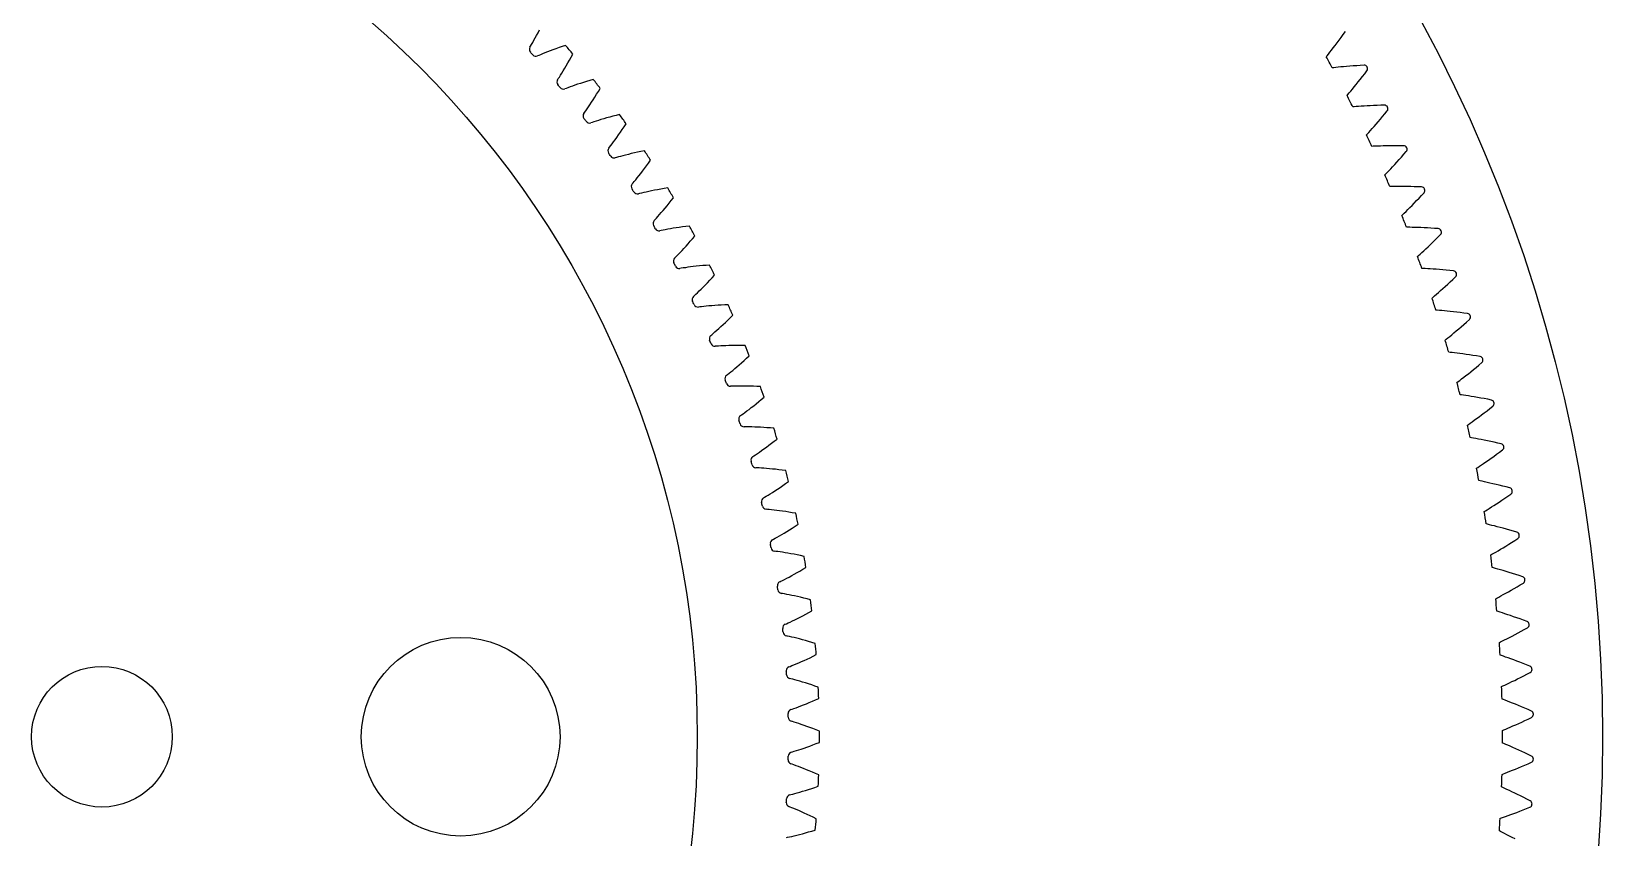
# Model space of a CAD drawing. Header units: millimetres. Extents: x -109 to 109, y -109 to 109.
# Drawn here: x -5.1 to 108.8, y -7.3 to 51.1 of the extents above; entities that cross this region are included whole.
import ezdxf

# ---------------------------------------------------------------- set-up
doc = ezdxf.new("R2010")
doc.units = ezdxf.units.MM

msp = doc.modelspace()

# ---------------------------------------------------------------- linework, layer by layer
at = {"layer": 'bore'}
msp.add_circle((0, 0), 5.1, dxfattribs=at)
at = {"layer": 'journal'}
msp.add_circle((-25.5, 0), 68.65, dxfattribs=at)
at = {"layer": 'outer'}
msp.add_circle((0, 0), 108.759662, dxfattribs=at)
at = {"layer": 'output_ring'}
for p, q in [((89.239111, 49.949851), (89.373094, 50.125306)), ((89.373094, 50.125306), (89.513234, 50.310947)), ((89.513234, 50.310947), (89.65872, 50.505992)), ((89.65872, 50.505992), (89.808907, 50.709847)), ((89.808907, 50.709847), (89.963265, 50.922044)), ((89.963265, 50.922044), (90.121488, 51.141953)), ((88.732038, 49.303519), (88.79514, 49.382445)), ((88.79514, 49.382445), (88.887147, 49.498285)), ((88.887147, 49.498285), (88.994267, 49.634298)), ((88.994267, 49.634298), (89.112343, 49.785659)), ((89.112343, 49.785659), (89.239111, 49.949851)), ((89.273793, 48.51178), (89.173342, 48.500791)), ((89.420899, 48.527393), (89.273793, 48.51178)), ((89.593136, 48.544958), (89.420899, 48.527393)), ((89.784204, 48.563549), (89.593136, 48.544958)), ((89.990761, 48.582604), (89.784204, 48.563549)), ((90.210694, 48.601717), (89.990761, 48.582604)), ((90.442527, 48.620569), (90.210694, 48.601717)), ((90.685164, 48.638897), (90.442527, 48.620569)), ((90.937759, 48.656474), (90.685164, 48.638897)), ((91.199631, 48.673101), (90.937759, 48.656474)), ((91.470087, 48.68886), (91.199631, 48.673101)), ((91.20091, 47.664822), (91.357427, 47.863859)), ((91.357427, 47.863859), (91.518373, 48.071102)), ((91.518373, 48.071102), (91.683426, 48.285934)), ((90.398065, 46.681847), (90.509404, 46.814429)), ((90.509404, 46.814429), (90.632177, 46.962007)), ((90.632177, 46.962007), (90.764039, 47.122136)), ((90.764039, 47.122136), (90.903468, 47.293295)), ((90.903468, 47.293295), (91.049369, 47.474443)), ((91.049369, 47.474443), (91.20091, 47.664822)), ((90.236915, 46.49205), (90.302466, 46.568955)), ((90.302466, 46.568955), (90.398065, 46.681847)), ((90.753533, 45.683684), (90.652787, 45.675856)), ((90.901057, 45.69467), (90.753533, 45.683684)), ((91.073762, 45.706815), (90.901057, 45.69467)), ((91.265318, 45.719396), (91.073762, 45.706815)), ((91.472373, 45.731954), (91.265318, 45.719396)), ((91.692797, 45.744149), (91.472373, 45.731954)), ((91.925108, 45.75571), (91.692797, 45.744149)), ((92.168201, 45.766407), (91.925108, 45.75571)), ((92.421223, 45.776041), (92.168201, 45.766407)), ((92.683489, 45.784434), (92.421223, 45.776041)), ((92.954307, 45.79169), (92.683489, 45.784434)), ((92.199395, 44.247917), (92.344131, 44.414612)), ((92.344131, 44.414612), (92.49565, 44.591087)), ((92.49565, 44.591087), (92.653096, 44.776613)), ((92.653096, 44.776613), (92.815788, 44.970634)), ((92.815788, 44.970634), (92.983164, 45.17272)), ((92.983164, 45.17272), (93.154884, 45.382261)), ((91.652739, 43.634699), (91.720673, 43.709507)), ((91.720673, 43.709507), (91.819771, 43.819341)), ((91.819771, 43.819341), (91.93522, 43.94836)), ((91.93522, 43.94836), (92.062567, 44.092008)), ((92.062567, 44.092008), (92.199395, 44.247917)), ((92.143711, 42.810505), (92.042768, 42.805845)), ((92.291507, 42.816851), (92.143711, 42.810505)), ((92.464508, 42.823566), (92.291507, 42.816851)), ((92.656365, 42.830123), (92.464508, 42.823566)), ((92.863712, 42.836171), (92.656365, 42.830123)), ((93.084411, 42.841436), (92.863712, 42.836171)), ((93.31697, 42.845695), (93.084411, 42.841436)), ((93.560279, 42.848751), (93.31697, 42.845695)), ((93.813479, 42.850432), (93.560279, 42.848751)), ((94.075879, 42.850584), (93.813479, 42.850432)), ((94.346791, 42.849329), (94.075879, 42.850584)), ((94.18255, 42.03303), (94.356192, 42.229759)), ((94.356192, 42.229759), (94.534409, 42.433802)), ((93.150863, 40.91359), (93.270307, 41.038919)), ((93.270307, 41.038919), (93.402104, 41.178497)), ((93.402104, 41.178497), (93.543761, 41.33003)), ((93.543761, 41.33003), (93.693661, 41.492097)), ((93.693661, 41.492097), (93.850649, 41.663726)), ((93.850649, 41.663726), (94.013845, 41.844214)), ((94.013845, 41.844214), (94.18255, 42.03303)), ((92.978113, 40.734286), (93.048363, 40.806923)), ((93.048363, 40.806923), (93.150863, 40.91359)), ((93.442954, 39.895077), (93.341915, 39.89359)), ((93.590877, 39.896777), (93.442954, 39.895077)), ((93.764003, 39.898055), (93.590877, 39.896777)), ((93.955972, 39.898583), (93.764003, 39.898055)), ((94.163406, 39.898114), (93.955972, 39.898583)), ((94.384161, 39.896445), (94.163406, 39.898114)), ((94.616739, 39.893396), (94.384161, 39.896445)), ((94.860025, 39.888808), (94.616739, 39.893396)), ((95.113152, 39.882536), (94.860025, 39.888808)), ((95.375427, 39.874445), (95.113152, 39.882536)), ((95.646166, 39.864681), (95.375427, 39.874445)), ((95.113029, 38.695247), (95.281813, 38.87052)), ((95.281813, 38.87052), (95.456366, 39.053944)), ((95.456366, 39.053944), (95.636102, 39.245121)), ((95.636102, 39.245121), (95.820639, 39.443466)), ((94.211729, 37.793673), (94.284226, 37.864067)), ((94.284226, 37.864067), (94.390025, 37.967462)), ((94.390025, 37.967462), (94.513347, 38.088977)), ((94.513347, 38.088977), (94.649463, 38.224346)), ((94.649463, 38.224346), (94.79581, 38.371356)), ((94.79581, 38.371356), (94.950727, 38.528634)), ((94.950727, 38.528634), (95.113029, 38.695247)), ((94.64998, 36.940277), (94.548944, 36.941964)), ((94.797884, 36.93733), (94.64998, 36.940277)), ((94.970964, 36.933169), (94.797884, 36.93733)), ((95.162855, 36.927667), (94.970964, 36.933169)), ((95.370172, 36.920683), (95.162855, 36.927667)), ((95.590766, 36.91208), (95.370172, 36.920683)), ((95.823134, 36.901727), (95.590766, 36.91208)), ((96.066155, 36.8895), (95.823134, 36.901727)), ((96.318961, 36.87528), (96.066155, 36.8895)), ((96.580852, 36.858955), (96.318961, 36.87528)), ((96.851151, 36.840692), (96.580852, 36.858955)), ((95.803415, 35.232474), (95.954307, 35.374813)), ((95.954307, 35.374813), (96.114088, 35.527148)), ((96.114088, 35.527148), (96.281543, 35.688581)), ((96.281543, 35.688581), (96.45575, 35.858466)), ((96.45575, 35.858466), (96.635978, 36.036316)), ((96.635978, 36.036316), (96.82163, 36.221753)), ((96.82163, 36.221753), (97.012307, 36.414204)), ((95.352369, 34.815762), (95.427041, 34.883845)), ((95.427041, 34.883845), (95.536036, 34.983865)), ((95.536036, 34.983865), (95.663114, 35.101447)), ((95.663114, 35.101447), (95.803415, 35.232474)), ((95.763599, 33.949021), (95.662665, 33.953882)), ((95.911336, 33.94143), (95.763599, 33.949021)), ((96.084201, 33.931835), (95.911336, 33.94143)), ((96.275824, 33.920308), (96.084201, 33.931835)), ((96.482819, 33.906815), (96.275824, 33.920308)), ((96.703034, 33.891288), (96.482819, 33.906815)), ((96.934962, 33.873641), (96.703034, 33.891288)), ((97.177479, 33.853786), (96.934962, 33.873641)), ((97.429713, 33.831632), (97.177479, 33.853786)), ((97.690963, 33.807089), (97.429713, 33.831632)), ((97.960555, 33.780345), (97.690963, 33.807089)), ((97.720223, 32.983125), (97.911607, 33.162639)), ((97.911607, 33.162639), (98.108235, 33.349006)), ((96.475682, 31.869196), (96.587765, 31.965743)), ((96.587765, 31.965743), (96.718474, 32.079275)), ((96.718474, 32.079275), (96.862821, 32.20583)), ((96.862821, 32.20583), (97.018109, 32.34336)), ((97.018109, 32.34336), (97.182597, 32.490601)), ((97.182597, 32.490601), (97.35504, 32.646694)), ((97.35504, 32.646694), (97.534497, 32.811024)), ((97.534497, 32.811024), (97.720223, 32.983125)), ((96.398908, 31.803492), (96.475682, 31.869196)), ((96.782709, 30.924262), (96.681978, 30.93229)), ((96.930136, 30.912034), (96.782709, 30.924262)), ((97.102614, 30.897014), (96.930136, 30.912034)), ((97.29378, 30.879473), (97.102614, 30.897014)), ((97.50025, 30.859486), (97.29378, 30.879473)), ((97.719868, 30.837049), (97.50025, 30.859486)), ((97.951127, 30.812126), (97.719868, 30.837049)), ((98.192901, 30.784663), (97.951127, 30.812126)), ((98.444315, 30.754597), (98.192901, 30.784663)), ((98.704665, 30.72186), (98.444315, 30.754597)), ((98.332458, 29.57259), (98.516989, 29.731201)), ((98.516989, 29.731201), (98.708028, 29.897383)), ((98.973283, 30.686661), (98.704665, 30.72186)), ((98.708028, 29.897383), (98.904958, 30.070798)), ((98.904958, 30.070798), (99.107342, 30.250896)), ((97.350313, 28.759836), (97.429113, 28.823096)), ((97.429113, 28.823096), (97.544173, 28.916075)), ((97.544173, 28.916075), (97.678383, 29.025445)), ((97.678383, 29.025445), (97.826634, 29.147404)), ((97.826634, 29.147404), (97.986166, 29.279988)), ((97.986166, 29.279988), (98.155197, 29.42199)), ((98.155197, 29.42199), (98.332458, 29.57259)), ((97.706308, 27.868984), (97.605878, 27.880173)), ((97.853277, 27.852132), (97.706308, 27.868984)), ((98.025198, 27.831701), (97.853277, 27.852132)), ((98.215719, 27.808165), (98.025198, 27.831701)), ((98.421459, 27.781702), (98.215719, 27.808165)), ((98.640264, 27.752377), (98.421459, 27.781702)), ((98.870626, 27.720203), (98.640264, 27.752377)), ((99.111419, 27.685159), (98.870626, 27.720203)), ((99.361764, 27.647211), (99.111419, 27.685159)), ((99.620957, 27.606312), (99.361764, 27.647211)), ((99.888337, 27.562693), (99.620957, 27.606312)), ((98.857523, 26.187721), (99.030931, 26.324342)), ((99.030931, 26.324342), (99.212835, 26.4693)), ((99.212835, 26.4693), (99.402256, 26.622037)), ((99.402256, 26.622037), (99.598422, 26.782137)), ((99.598422, 26.782137), (99.800701, 26.94928)), ((99.800701, 26.94928), (100.008642, 27.122932)), ((98.205644, 25.687798), (98.286392, 25.748551)), ((98.286392, 25.748551), (98.404317, 25.83787)), ((98.404317, 25.83787), (98.541896, 25.942971)), ((98.541896, 25.942971), (98.693905, 26.060213)), ((98.693905, 26.060213), (98.857523, 26.187721)), ((98.533481, 24.786203), (98.433453, 24.800541)), ((98.679849, 24.764743), (98.533481, 24.786203)), ((98.851043, 24.738922), (98.679849, 24.764743)), ((99.040731, 24.709413), (98.851043, 24.738922)), ((99.245538, 24.6765), (99.040731, 24.709413)), ((99.463315, 24.640318), (99.245538, 24.6765)), ((99.692552, 24.600923), (99.463315, 24.640318)), ((99.932125, 24.558333), (99.692552, 24.600923)), ((100.181155, 24.51254), (99.932125, 24.558333)), ((100.438935, 24.46352), (100.181155, 24.51254)), ((100.704814, 24.411524), (100.438935, 24.46352)), ((100.597952, 23.801166), (100.811246, 23.968201)), ((99.167347, 22.734167), (99.30816, 22.834894)), ((99.30816, 22.834894), (99.463776, 22.947303)), ((99.463776, 22.947303), (99.631319, 23.069609)), ((99.631319, 23.069609), (99.808932, 23.200716)), ((99.808932, 23.200716), (99.9953, 23.339889)), ((99.9953, 23.339889), (100.189425, 23.4866)), ((100.189425, 23.4866), (100.390523, 23.640459)), ((100.390523, 23.640459), (100.597952, 23.801166)), ((98.964059, 22.590409), (99.046676, 22.648596)), ((99.046676, 22.648596), (99.167347, 22.734167)), ((99.263415, 21.678961), (99.163886, 21.696434)), ((99.409036, 21.652914), (99.263415, 21.678961)), ((99.579335, 21.621728), (99.409036, 21.652914)), ((99.768002, 21.586275), (99.579335, 21.621728)), ((99.971674, 21.546946), (99.768002, 21.586275)), ((100.188207, 21.503941), (99.971674, 21.546946)), ((100.416094, 21.457365), (100.188207, 21.503941)), ((100.65421, 21.407271), (100.416094, 21.457365)), ((100.901679, 21.353679), (100.65421, 21.407271)), ((101.157792, 21.296586), (100.901679, 21.353679)), ((101.083551, 20.475452), (101.295926, 20.629564)), ((101.421906, 21.236264), (101.157792, 21.296586)), ((101.295926, 20.629564), (101.514361, 20.789817)), ((99.624808, 19.470726), (99.709212, 19.526289)), ((99.709212, 19.526289), (99.832511, 19.608027)), ((99.832511, 19.608027), (99.976419, 19.704282)), ((99.976419, 19.704282), (100.135489, 19.811747)), ((100.135489, 19.811747), (100.306791, 19.92873)), ((100.306791, 19.92873), (100.488435, 20.054194)), ((100.488435, 20.054194), (100.679082, 20.187444)), ((100.679082, 20.187444), (100.87772, 20.327985)), ((100.87772, 20.327985), (101.083551, 20.475452)), ((99.895387, 18.550325), (99.796456, 18.570915)), ((100.040118, 18.519716), (99.895387, 18.550325)), ((100.209353, 18.483197), (100.040118, 18.519716)), ((100.396814, 18.441835), (100.209353, 18.483197)), ((100.59915, 18.396128), (100.396814, 18.441835)), ((100.814225, 18.346342), (100.59915, 18.396128)), ((101.040537, 18.292632), (100.814225, 18.346342)), ((101.276962, 18.235083), (101.040537, 18.292632)), ((101.522625, 18.173744), (101.276962, 18.235083)), ((101.263506, 17.015076), (101.46646, 17.149309)), ((101.46646, 17.149309), (101.676822, 17.290237)), ((101.776819, 18.108634), (101.522625, 18.173744)), ((101.676822, 17.290237), (101.893933, 17.437602)), ((102.038908, 18.040046), (101.776819, 18.108634)), ((101.893933, 17.437602), (102.117294, 17.590915)), ((100.18724, 16.331827), (100.273347, 16.384711)), ((100.273347, 16.384711), (100.399153, 16.462537)), ((100.399153, 16.462537), (100.546013, 16.554223)), ((100.546013, 16.554223), (100.70838, 16.65664)), ((100.70838, 16.65664), (100.883272, 16.768184)), ((100.883272, 16.768184), (101.068767, 16.88788)), ((101.068767, 16.88788), (101.263506, 17.015076)), ((100.428774, 15.403382), (100.330539, 15.427069)), ((100.572472, 15.368242), (100.428774, 15.403382)), ((100.740477, 15.326425), (100.572472, 15.368242)), ((100.926546, 15.279195), (100.740477, 15.326425)), ((101.127347, 15.227155), (100.926546, 15.279195)), ((101.340752, 15.170638), (101.127347, 15.227155)), ((101.565265, 15.109845), (101.340752, 15.170638)), ((101.799766, 15.044899), (101.565265, 15.109845)), ((102.043381, 14.975873), (101.799766, 15.044899)), ((102.295404, 14.902812), (102.043381, 14.975873)), ((102.555209, 14.826025), (102.295404, 14.902812)), ((101.360193, 13.59109), (101.549357, 13.7049)), ((101.549357, 13.7049), (101.747995, 13.825916)), ((101.747995, 13.825916), (101.955065, 13.953708)), ((101.955065, 13.953708), (102.16975, 14.087959)), ((102.16975, 14.087959), (102.391383, 14.228432)), ((102.391383, 14.228432), (102.619449, 14.374653)), ((100.650798, 13.176811), (100.738524, 13.226965)), ((100.738524, 13.226965), (100.866713, 13.3008)), ((100.866713, 13.3008), (101.01638, 13.387828)), ((101.01638, 13.387828), (101.181885, 13.485094)), ((101.181885, 13.485094), (101.360193, 13.59109)), ((100.86305, 12.241237), (100.765608, 12.267998)), ((101.005574, 12.201601), (100.86305, 12.241237)), ((101.172182, 12.154527), (101.005574, 12.201601)), ((101.356676, 12.101476), (101.172182, 12.154527)), ((101.555743, 12.043154), (101.356676, 12.101476)), ((101.767267, 11.979962), (101.555743, 12.043154)), ((101.98976, 11.912147), (101.767267, 11.979962)), ((102.222106, 11.839867), (101.98976, 11.912147)), ((102.463432, 11.763224), (102.222106, 11.839867)), ((102.713036, 11.682282), (102.463432, 11.763224)), ((102.970301, 11.597372), (102.713036, 11.682282)), ((101.387057, 10.208221), (101.555534, 10.30024)), ((101.555534, 10.30024), (101.737085, 10.400583)), ((101.737085, 10.400583), (101.92973, 10.508395)), ((101.92973, 10.508395), (102.132071, 10.623112)), ((102.132071, 10.623112), (102.343053, 10.744337)), ((102.343053, 10.744337), (102.561849, 10.871778)), ((102.561849, 10.871778), (102.787785, 11.00522)), ((102.787785, 11.00522), (103.020331, 11.144205)), ((101.015027, 10.008791), (101.104285, 10.056164)), ((101.104285, 10.056164), (101.23473, 10.125937)), ((101.23473, 10.125937), (101.387057, 10.208221)), ((101.197787, 9.067012), (101.101233, 9.096821)), ((101.338995, 9.022918), (101.197787, 9.067012)), ((101.504043, 8.970635), (101.338995, 9.022918)), ((101.686779, 8.911815), (101.504043, 8.970635)), ((101.883916, 8.847269), (101.686779, 8.911815)), ((102.093351, 8.777464), (101.883916, 8.847269)), ((102.313604, 8.702694), (102.093351, 8.777464)), ((102.543564, 8.623151), (102.313604, 8.702694)), ((102.782365, 8.538965), (102.543564, 8.623151)), ((103.029303, 8.450223), (102.782365, 8.538965)), ((103.283774, 8.357274), (103.029303, 8.450223)), ((101.279566, 6.830894), (101.370268, 6.87544)), ((101.370268, 6.87544), (101.50284, 6.94108)), ((101.50284, 6.94108), (101.657676, 7.01854)), ((101.657676, 7.01854), (101.828961, 7.105221)), ((101.828961, 7.105221), (102.013574, 7.199812)), ((102.013574, 7.199812), (102.20951, 7.30152)), ((102.20951, 7.30152), (102.415355, 7.409825)), ((102.415355, 7.409825), (102.630041, 7.524362)), ((102.630041, 7.524362), (102.852732, 7.644868)), ((102.852732, 7.644868), (103.082747, 7.771147)), ((103.082747, 7.771147), (103.319545, 7.90276)), ((101.432654, 5.883838), (101.337084, 5.916665)), ((101.572407, 5.835331), (101.432654, 5.883838)), ((101.735731, 5.777889), (101.572407, 5.835331)), ((101.91653, 5.713359), (101.735731, 5.777889)), ((102.111542, 5.642652), (101.91653, 5.713359)), ((102.318681, 5.566303), (102.111542, 5.642652)), ((102.536476, 5.484652), (102.318681, 5.566303)), ((102.763825, 5.397925), (102.536476, 5.484652)), ((102.999863, 5.306279), (102.763825, 5.397925)), ((103.243892, 5.209824), (102.999863, 5.306279)), ((103.495318, 5.108929), (103.243892, 5.209824)), ((103.27598, 4.529405), (103.516795, 4.653515)), ((101.444154, 3.646255), (101.53621, 3.68793)), ((101.53621, 3.68793), (101.670779, 3.749374)), ((101.670779, 3.749374), (101.827972, 3.821932)), ((101.827972, 3.821932), (102.001895, 3.90319)), ((102.001895, 3.90319), (102.189388, 3.991935)), ((102.189388, 3.991935), (102.388423, 4.087439)), ((102.388423, 4.087439), (102.597567, 4.189224)), ((102.597567, 4.189224), (102.815745, 4.296962)), ((102.815745, 4.296962), (103.042111, 4.410414)), ((103.042111, 4.410414), (103.27598, 4.529405)), ((101.567419, 2.694858), (101.472927, 2.730671)), ((101.70558, 2.641985), (101.567419, 2.694858)), ((101.867019, 2.579441), (101.70558, 2.641985)), ((102.045701, 2.509264), (101.867019, 2.579441)), ((102.238396, 2.432467), (102.045701, 2.509264)), ((102.443035, 2.349649), (102.238396, 2.432467)), ((102.658158, 2.261197), (102.443035, 2.349649)), ((102.88267, 2.167371), (102.658158, 2.261197)), ((103.115713, 2.068357), (102.88267, 2.167371)), ((102.899983, 1.065321), (103.1298, 1.171606)), ((103.356592, 1.964285), (103.115713, 2.068357)), ((103.1298, 1.171606), (103.367291, 1.283194)), ((103.604725, 1.855541), (103.356592, 1.964285)), ((103.367291, 1.283194), (103.611886, 1.399677)), ((101.508629, 0.458018), (101.601949, 0.496781)), ((101.601949, 0.496781), (101.738381, 0.553968)), ((101.738381, 0.553968), (101.897776, 0.621552)), ((101.897776, 0.621552), (102.074166, 0.697307)), ((102.074166, 0.697307), (102.264353, 0.780119)), ((102.264353, 0.780119), (102.46629, 0.869324)), ((102.46629, 0.869324), (102.678528, 0.96449)), ((102.678528, 0.96449), (102.899983, 1.065321)), ((101.601949, -0.496781), (101.508629, -0.458018)), ((101.738381, -0.553968), (101.601949, -0.496781)), ((101.897776, -0.621552), (101.738381, -0.553968)), ((102.074166, -0.697307), (101.897776, -0.621552)), ((102.264353, -0.780119), (102.074166, -0.697307)), ((102.46629, -0.869324), (102.264353, -0.780119)), ((102.678528, -0.96449), (102.46629, -0.869324)), ((102.899983, -1.065321), (102.678528, -0.96449)), ((103.1298, -1.171606), (102.899983, -1.065321)), ((102.443035, -2.349649), (102.658158, -2.261197)), ((102.658158, -2.261197), (102.88267, -2.167371)), ((102.88267, -2.167371), (103.115713, -2.068357)), ((103.115713, -2.068357), (103.356592, -1.964285)), ((103.367291, -1.283194), (103.1298, -1.171606)), ((103.356592, -1.964285), (103.604725, -1.855541)), ((103.611886, -1.399677), (103.367291, -1.283194)), ((101.472927, -2.730671), (101.567419, -2.694858)), ((101.567419, -2.694858), (101.70558, -2.641985)), ((101.70558, -2.641985), (101.867019, -2.579441)), ((101.867019, -2.579441), (102.045701, -2.509264)), ((102.045701, -2.509264), (102.238396, -2.432467)), ((102.238396, -2.432467), (102.443035, -2.349649)), ((101.53621, -3.68793), (101.444154, -3.646255)), ((101.670779, -3.749374), (101.53621, -3.68793)), ((101.827972, -3.821932), (101.670779, -3.749374)), ((102.001895, -3.90319), (101.827972, -3.821932)), ((102.189388, -3.991935), (102.001895, -3.90319)), ((102.388423, -4.087439), (102.189388, -3.991935)), ((102.597567, -4.189224), (102.388423, -4.087439)), ((102.815745, -4.296962), (102.597567, -4.189224)), ((103.042111, -4.410414), (102.815745, -4.296962)), ((103.27598, -4.529405), (103.042111, -4.410414)), ((103.516795, -4.653515), (103.27598, -4.529405)), ((101.91653, -5.713359), (102.111542, -5.642652)), ((102.111542, -5.642652), (102.318681, -5.566303)), ((102.318681, -5.566303), (102.536476, -5.484652)), ((102.536476, -5.484652), (102.763825, -5.397925)), ((102.763825, -5.397925), (102.999863, -5.306279)), ((102.999863, -5.306279), (103.243892, -5.209824)), ((103.243892, -5.209824), (103.495318, -5.108929)), ((101.370268, -6.87544), (101.279566, -6.830894)), ((101.337084, -5.916665), (101.432654, -5.883838)), ((101.432654, -5.883838), (101.572407, -5.835331)), ((101.572407, -5.835331), (101.735731, -5.777889)), ((101.735731, -5.777889), (101.91653, -5.713359)), ((101.50284, -6.94108), (101.370268, -6.87544)), ((101.657676, -7.01854), (101.50284, -6.94108)), ((101.828961, -7.105221), (101.657676, -7.01854)), ((102.013574, -7.199812), (101.828961, -7.105221)), ((102.20951, -7.30152), (102.013574, -7.199812)), ((102.415355, -7.409825), (102.20951, -7.30152))]:
    msp.add_line(p, q, dxfattribs=at)
for centre, radius, start, end in [((0, 0), 101.509662, 28.541477, 29.058523), ((91.482231, 48.449167), 0.24, 27.905781, 92.900392), ((91.492007, 48.430705), 0.24, 322.899608, 27.894219), ((0, 0), 103.759662, 27.894219, 27.905781), ((0, 0), 101.509662, 26.741477, 27.258523), ((92.958916, 45.551734), 0.24, 26.105781, 91.100392), ((92.968106, 45.532974), 0.24, 321.099608, 26.094219), ((0, 0), 103.759662, 26.094219, 26.105781), ((0, 0), 101.509662, 24.941477, 25.458523), ((94.343861, 42.609347), 0.24, 24.305781, 89.300392), ((94.352457, 42.590307), 0.24, 319.299608, 24.294219), ((0, 0), 103.759662, 24.294219, 24.305781), ((0, 0), 101.509662, 23.141477, 23.658523), ((95.635699, 39.62491), 0.24, 22.505781, 87.500392), ((95.643694, 39.605609), 0.24, 317.499608, 22.494219), ((0, 0), 103.759662, 22.494219, 22.505781), ((0, 0), 101.509662, 21.341477, 21.858523), ((96.833157, 36.601367), 0.24, 20.705781, 85.700392), ((96.840542, 36.581825), 0.24, 315.699608, 20.694219), ((0, 0), 103.759662, 20.694219, 20.705781), ((0, 0), 101.509662, 19.541477, 20.058523), ((97.935053, 33.541704), 0.24, 18.905781, 83.900392), ((97.94182, 33.521939), 0.24, 313.899608, 18.894219), ((0, 0), 103.759662, 18.894219, 18.905781), ((0, 0), 101.509662, 17.741477, 18.258523), ((98.940298, 30.448939), 0.24, 17.105781, 82.100392), ((98.946441, 30.428971), 0.24, 312.099608, 17.094219), ((0, 0), 103.759662, 17.094219, 17.105781), ((0, 0), 101.509662, 15.941477, 16.458523), ((99.847901, 27.326124), 0.24, 15.305781, 80.300392), ((99.853414, 27.305974), 0.24, 310.299608, 15.294219), ((0, 0), 103.759662, 15.294219, 15.305781), ((0, 0), 101.509662, 14.141477, 14.658523), ((100.656967, 24.176342), 0.24, 13.505781, 78.500392), ((100.661844, 24.156028), 0.24, 308.499608, 13.494219), ((0, 0), 103.759662, 13.494219, 13.505781), ((0, 0), 101.509662, 12.341477, 12.858523), ((101.366696, 21.002701), 0.24, 11.705781, 76.700392), ((101.370932, 20.982244), 0.24, 306.699608, 11.694219), ((0, 0), 103.759662, 11.694219, 11.705781), ((0, 0), 101.509662, 10.541477, 11.058523), ((101.976388, 17.808332), 0.24, 9.905781, 74.900392), ((101.97998, 17.787752), 0.24, 304.899608, 9.894219), ((0, 0), 103.759662, 9.894219, 9.905781), ((0, 0), 101.509662, 8.741477, 9.258523), ((102.485442, 14.596389), 0.24, 8.105781, 73.100392), ((102.488386, 14.575707), 0.24, 303.099608, 8.094219), ((0, 0), 103.759662, 8.094219, 8.105781), ((0, 0), 101.509662, 6.941477, 7.458523), ((102.893356, 11.370041), 0.24, 6.305781, 71.300392), ((0, 0), 103.759662, 6.294219, 6.305781), ((102.895648, 11.349276), 0.24, 301.299608, 6.294219), ((0, 0), 101.509662, 5.141477, 5.658523), ((103.199726, 8.132472), 0.24, 4.505781, 69.500392), ((103.201365, 8.111646), 0.24, 299.499608, 4.494219), ((0, 0), 103.759662, 4.494219, 4.505781), ((0, 0), 101.509662, 3.341477, 3.858523), ((103.40425, 4.886878), 0.24, 2.705781, 67.700392), ((103.405234, 4.86601), 0.24, 297.699608, 2.694219), ((0, 0), 103.759662, 2.694219, 2.705781), ((0, 0), 101.509662, 1.541477, 2.058523), ((103.506727, 1.63646), 0.24, 0.905781, 65.900392), ((103.507055, 1.615572), 0.24, 295.899608, 0.894219), ((0, 0), 103.759662, 0.894219, 0.905781), ((0, 0), 101.509662, 359.741477, 0.258523), ((103.506727, -1.63646), 0.24, 294.099608, 359.094219), ((103.507055, -1.615572), 0.24, 359.105781, 64.100392), ((0, 0), 103.759662, 359.094219, 359.105781), ((0, 0), 101.509662, 357.941477, 358.458523), ((103.40425, -4.886878), 0.24, 292.299608, 357.294219), ((103.405234, -4.86601), 0.24, 357.305781, 62.300392), ((0, 0), 103.759662, 357.294219, 357.305781), ((0, 0), 101.509662, 356.141477, 356.658523)]:
    msp.add_arc(centre, radius, start, end, dxfattribs=at)
at = {"layer": 'pin'}
msp.add_circle((26, 0), 7.2, dxfattribs=at)
at = {"layer": 'thin_ring_external'}
for p, q in [((31.607507, 51.042885), (31.714284, 51.245657)), ((31.068177, 50.080333), (31.138434, 50.20012)), ((31.138434, 50.20012), (31.2198, 50.340893)), ((31.2198, 50.340893), (31.308953, 50.497697)), ((31.308953, 50.497697), (31.40405, 50.667951)), ((31.40405, 50.667951), (31.503865, 50.850048)), ((31.503865, 50.850048), (31.607507, 51.042885)), ((33.604381, 50.129055), (33.36199, 50.047404)), ((31.020546, 49.997925), (31.068177, 50.080333)), ((31.662501, 49.40088), (31.574487, 49.364638)), ((31.790572, 49.454571), (31.662501, 49.40088)), ((31.940921, 49.516481), (31.790572, 49.454571)), ((32.108194, 49.583975), (31.940921, 49.516481)), ((32.289588, 49.65557), (32.108194, 49.583975)), ((32.483348, 49.730266), (32.289588, 49.65557)), ((32.688262, 49.807326), (32.483348, 49.730266)), ((32.903439, 49.886171), (32.688262, 49.807326)), ((33.128196, 49.966329), (32.903439, 49.886171)), ((33.36199, 50.047404), (33.128196, 49.966329)), ((33.769938, 48.853517), (33.887907, 49.06094)), ((33.887907, 49.06094), (34.008349, 49.277104)), ((34.008349, 49.277104), (34.13085, 49.501634)), ((33.076533, 47.715702), (33.151649, 47.832504)), ((33.151649, 47.832504), (33.238725, 47.969817)), ((33.238725, 47.969817), (33.334241, 48.122829)), ((33.334241, 48.122829), (33.436247, 48.289035)), ((33.436247, 48.289035), (33.543455, 48.466881)), ((33.543455, 48.466881), (33.654926, 48.6553)), ((33.654926, 48.6553), (33.769938, 48.853517)), ((33.025559, 47.635318), (33.076533, 47.715702)), ((33.642461, 47.012421), (33.553034, 46.979824)), ((33.772629, 47.060809), (33.642461, 47.012421)), ((33.925392, 47.116494), (33.772629, 47.060809)), ((34.095295, 47.177064), (33.925392, 47.116494)), ((34.279476, 47.241152), (34.095295, 47.177064)), ((34.476139, 47.30783), (34.279476, 47.241152)), ((34.684044, 47.376412), (34.476139, 47.30783)), ((34.902276, 47.446356), (34.684044, 47.376412)), ((35.130134, 47.517219), (34.902276, 47.446356)), ((35.36706, 47.588628), (35.130134, 47.517219)), ((35.612599, 47.660258), (35.36706, 47.588628)), ((35.852035, 46.581403), (35.981249, 46.792441)), ((35.981249, 46.792441), (36.112865, 47.011752)), ((35.158604, 45.517853), (35.260321, 45.666814)), ((35.260321, 45.666814), (35.369065, 45.828693)), ((35.369065, 45.828693), (35.483483, 46.001987)), ((35.483483, 46.001987), (35.602597, 46.185671)), ((35.602597, 46.185671), (35.725649, 46.378999)), ((35.725649, 46.378999), (35.852035, 46.581403)), ((34.931885, 45.192388), (34.986116, 45.270611)), ((34.986116, 45.270611), (35.065963, 45.38423)), ((35.065963, 45.38423), (35.158604, 45.517853)), ((35.522694, 44.544689), (35.432003, 44.51579)), ((35.654738, 44.587692), (35.522694, 44.544689)), ((35.809659, 44.637058), (35.654738, 44.587692)), ((35.981905, 44.690602), (35.809659, 44.637058)), ((36.168562, 44.747074), (35.981905, 44.690602)), ((36.367797, 44.805622), (36.168562, 44.747074)), ((36.578342, 44.865611), (36.367797, 44.805622)), ((36.799262, 44.926536), (36.578342, 44.865611)), ((37.029837, 44.987985), (36.799262, 44.926536)), ((37.269495, 45.049606), (37.029837, 44.987985)), ((37.517768, 45.111096), (37.269495, 45.049606)), ((37.850479, 44.228875), (37.990988, 44.442598)), ((37.083946, 43.133795), (37.199244, 43.291073)), ((37.199244, 43.291073), (37.32068, 43.459523)), ((37.32068, 43.459523), (37.447234, 43.638162)), ((37.447234, 43.638162), (37.57812, 43.826275)), ((37.57812, 43.826275), (37.712709, 44.023321)), ((37.712709, 44.023321), (37.850479, 44.228875)), ((36.736309, 42.673253), (36.793706, 42.749183)), ((36.793706, 42.749183), (36.87815, 42.859429)), ((36.87815, 42.859429), (36.976199, 42.989136)), ((36.976199, 42.989136), (37.083946, 43.133795)), ((37.953661, 42.177543), (37.764843, 42.128782)), ((38.155131, 42.227862), (37.953661, 42.177543)), ((38.367961, 42.279156), (38.155131, 42.227862)), ((38.591197, 42.33096), (38.367961, 42.279156)), ((38.8241, 42.382891), (38.591197, 42.33096)), ((39.066086, 42.434621), (38.8241, 42.382891)), ((39.316674, 42.485866), (39.066086, 42.434621)), ((37.300028, 42.001844), (37.208228, 41.976693)), ((37.433727, 42.03939), (37.300028, 42.001844)), ((37.590543, 42.082354), (37.433727, 42.03939)), ((37.764843, 42.128782), (37.590543, 42.082354)), ((39.051947, 40.843777), (39.185729, 41.01707)), ((39.185729, 41.01707), (39.324227, 41.199651)), ((39.324227, 41.199651), (39.466792, 41.391004)), ((39.466792, 41.391004), (39.612885, 41.590729)), ((39.612885, 41.590729), (39.76205, 41.798503)), ((38.435788, 40.082161), (38.496254, 40.155671)), ((38.496254, 40.155671), (38.585154, 40.262357)), ((38.585154, 40.262357), (38.688444, 40.387929)), ((38.688444, 40.387929), (38.80204, 40.528043)), ((38.80204, 40.528043), (38.923697, 40.680454)), ((38.923697, 40.680454), (39.051947, 40.843777)), ((38.971467, 39.388175), (38.878712, 39.366814)), ((39.106595, 39.4202), (38.971467, 39.388175)), ((39.265043, 39.45669), (39.106595, 39.4202)), ((39.441102, 39.495922), (39.265043, 39.45669)), ((39.631762, 39.53689), (39.441102, 39.495922)), ((39.835129, 39.578896), (39.631762, 39.53689)), ((40.049886, 39.621409), (39.835129, 39.578896)), ((40.275059, 39.664004), (40.049886, 39.621409)), ((40.509899, 39.706329), (40.275059, 39.664004)), ((40.753804, 39.748081), (40.509899, 39.706329)), ((41.006284, 39.788995), (40.753804, 39.748081)), ((41.111327, 38.688893), (41.265496, 38.882452)), ((41.265496, 38.882452), (41.423065, 39.083927)), ((40.09089, 37.494447), (40.184095, 37.597393)), ((40.184095, 37.597393), (40.292454, 37.718619)), ((40.292454, 37.718619), (40.411706, 37.853951)), ((40.411706, 37.853951), (40.539518, 38.001239)), ((40.539518, 38.001239), (40.674365, 38.159159)), ((40.674365, 38.159159), (40.815148, 38.326813)), ((40.815148, 38.326813), (40.961026, 38.503554)), ((40.961026, 38.503554), (41.111327, 38.688893)), ((40.027457, 37.423481), (40.09089, 37.494447)), ((40.534193, 36.708088), (40.440639, 36.690554)), ((40.670522, 36.734539), (40.534193, 36.708088)), ((40.830334, 36.764493), (40.670522, 36.734539)), ((41.007855, 36.796464), (40.830334, 36.764493)), ((41.200037, 36.82957), (41.007855, 36.796464)), ((41.404957, 36.863191), (41.200037, 36.82957)), ((41.621278, 36.896851), (41.404957, 36.863191)), ((41.84801, 36.930166), (41.621278, 36.896851)), ((42.084389, 36.962814), (41.84801, 36.930166)), ((42.329803, 36.994517), (42.084389, 36.962814)), ((42.583751, 37.025031), (42.329803, 36.994517)), ((42.043981, 35.257945), (42.185198, 35.410196)), ((42.185198, 35.410196), (42.332745, 35.571929)), ((42.332745, 35.571929), (42.485756, 35.742532)), ((42.485756, 35.742532), (42.643539, 35.921544)), ((42.643539, 35.921544), (42.805525, 36.10861)), ((42.805525, 36.10861), (42.971233, 36.303447)), ((41.508633, 34.701698), (41.574925, 34.769999)), ((41.574925, 34.769999), (41.672278, 34.869032)), ((41.672278, 34.869032), (41.785522, 34.985707)), ((41.785522, 34.985707), (41.91023, 35.116029)), ((41.91023, 35.116029), (42.043981, 35.257945)), ((43.791426, 34.178572), (43.544918, 34.156971)), ((44.046412, 34.198634), (43.791426, 34.178572)), ((41.985571, 33.966103), (41.891376, 33.952425)), ((42.12287, 33.986935), (41.985571, 33.966103)), ((42.283778, 34.010303), (42.12287, 33.986935)), ((42.462462, 34.034959), (42.283778, 34.010303)), ((42.65584, 34.060146), (42.462462, 34.034959)), ((42.861968, 34.085326), (42.65584, 34.060146)), ((43.079488, 34.110077), (42.861968, 34.085326)), ((43.307397, 34.134055), (43.079488, 34.110077)), ((43.544918, 34.156971), (43.307397, 34.134055)), ((43.895847, 32.92124), (44.060847, 33.093624)), ((44.060847, 33.093624), (44.230376, 33.273882)), ((44.230376, 33.273882), (44.403943, 33.46175)), ((42.876816, 31.921399), (42.945857, 31.986921)), ((42.945857, 31.986921), (43.047193, 32.081874)), ((43.047193, 32.081874), (43.165132, 32.193801)), ((43.165132, 32.193801), (43.295085, 32.318893)), ((43.295085, 32.318893), (43.43455, 32.455199)), ((43.43455, 32.455199), (43.581898, 32.601524)), ((43.581898, 32.601524), (43.735961, 32.757063)), ((43.735961, 32.757063), (43.895847, 32.92124)), ((43.323152, 31.166844), (43.228475, 31.157044)), ((43.461191, 31.182021), (43.323152, 31.166844)), ((43.622922, 31.198763), (43.461191, 31.182021)), ((43.802468, 31.216062), (43.622922, 31.198763)), ((43.996717, 31.23329), (43.802468, 31.216062)), ((44.203705, 31.249985), (43.996717, 31.23329)), ((44.422058, 31.265785), (44.203705, 31.249985)), ((44.65076, 31.280387), (44.422058, 31.265785)), ((44.88902, 31.293532), (44.65076, 31.280387)), ((45.136208, 31.304994), (44.88902, 31.293532)), ((45.391802, 31.314571), (45.136208, 31.304994)), ((44.70888, 29.597726), (44.862111, 29.737878)), ((44.862111, 29.737878), (45.02243, 29.88696)), ((45.02243, 29.88696), (45.188921, 30.044435)), ((45.188921, 30.044435), (45.360859, 30.209899)), ((45.360859, 30.209899), (45.537645, 30.383045)), ((45.537645, 30.383045), (45.718779, 30.56363)), ((44.1297, 29.087273), (44.201373, 29.149906)), ((44.201373, 29.149906), (44.306522, 29.240618)), ((44.306522, 29.240618), (44.428957, 29.347609)), ((44.428957, 29.347609), (44.563936, 29.467261)), ((44.563936, 29.467261), (44.70888, 29.597726)), ((44.544682, 28.31503), (44.449682, 28.309126)), ((44.683227, 28.324528), (44.544682, 28.31503)), ((44.84551, 28.334615), (44.683227, 28.324528)), ((45.025614, 28.344529), (44.84551, 28.334615)), ((45.220408, 28.353767), (45.025614, 28.344529)), ((45.427906, 28.361951), (45.220408, 28.353767)), ((45.646723, 28.368772), (45.427906, 28.361951)), ((45.875832, 28.373972), (45.646723, 28.368772)), ((46.114431, 28.377325), (45.875832, 28.373972)), ((46.361881, 28.378629), (46.114431, 28.377325)), ((46.617653, 28.377704), (46.361881, 28.378629)), ((46.541383, 27.275234), (46.725129, 27.440976)), ((46.725129, 27.440976), (46.913525, 27.613972)), ((45.265174, 26.2041), (45.339357, 26.263737)), ((45.339357, 26.263737), (45.448142, 26.350056)), ((45.448142, 26.350056), (45.574866, 26.45193)), ((45.574866, 26.45193), (45.714644, 26.565939)), ((45.714644, 26.565939), (45.864821, 26.690344)), ((45.864821, 26.690344), (46.023677, 26.824087)), ((46.023677, 26.824087), (46.189981, 26.966462)), ((46.189981, 26.966462), (46.362798, 27.116968)), ((46.362798, 27.116968), (46.541383, 27.275234)), ((45.648101, 25.415471), (45.552939, 25.413472)), ((45.786919, 25.419273), (45.648101, 25.415471)), ((45.949479, 25.422689), (45.786919, 25.419273)), ((46.129839, 25.4252), (45.949479, 25.422689)), ((46.324847, 25.426433), (46.129839, 25.4252)), ((46.532506, 25.426091), (46.324847, 25.426433)), ((46.751419, 25.423924), (46.532506, 25.426091)), ((46.980548, 25.419713), (46.751419, 25.423924)), ((47.219084, 25.413267), (46.980548, 25.419713)), ((47.466379, 25.404411), (47.219084, 25.413267)), ((47.721897, 25.392986), (47.466379, 25.404411)), ((47.064638, 23.865064), (47.236648, 24.000492)), ((47.236648, 24.000492), (47.415497, 24.143776)), ((47.415497, 24.143776), (47.60043, 24.294577)), ((47.60043, 24.294577), (47.790826, 24.452636)), ((47.790826, 24.452636), (47.986164, 24.617751)), ((46.281321, 23.276741), (46.35789, 23.333282)), ((46.35789, 23.333282), (46.470127, 23.415062)), ((46.470127, 23.415062), (46.600927, 23.511648)), ((46.600927, 23.511648), (46.745267, 23.619822)), ((46.745267, 23.619822), (46.900425, 23.737956)), ((46.900425, 23.737956), (47.064638, 23.865064)), ((46.631548, 22.473056), (46.536384, 22.474965)), ((46.770405, 22.471155), (46.631548, 22.473056)), ((46.932969, 22.467895), (46.770405, 22.471155)), ((47.113279, 22.462999), (46.932969, 22.467895)), ((47.308173, 22.456225), (47.113279, 22.462999)), ((47.515643, 22.447357), (47.308173, 22.456225)), ((47.734283, 22.436204), (47.515643, 22.447357)), ((47.963046, 22.42259), (47.734283, 22.436204)), ((48.201116, 22.406357), (47.963046, 22.42259)), ((48.447839, 22.387355), (48.201116, 22.406357)), ((48.702673, 22.36545), (48.447839, 22.387355)), ((47.370754, 20.440585), (47.505409, 20.531719)), ((47.505409, 20.531719), (47.654068, 20.633876)), ((47.654068, 20.633876), (47.813946, 20.745541)), ((47.813946, 20.745541), (47.983239, 20.8658)), ((47.983239, 20.8658), (48.160663, 20.994052)), ((48.160663, 20.994052), (48.345245, 21.129873)), ((48.345245, 21.129873), (48.536212, 21.272954)), ((48.536212, 21.272954), (48.732937, 21.423062)), ((48.732937, 21.423062), (48.93489, 21.580019)), ((47.176428, 20.310132), (47.255254, 20.363482)), ((47.255254, 20.363482), (47.370754, 20.440585)), ((47.493365, 19.492746), (47.398359, 19.49856)), ((47.632027, 19.485145), (47.493365, 19.492746)), ((47.794319, 19.475214), (47.632027, 19.485145)), ((47.974277, 19.46292), (47.794319, 19.475214)), ((48.168729, 19.44815), (47.974277, 19.46292)), ((48.37566, 19.430772), (48.168729, 19.44815)), ((48.593658, 19.410652), (48.37566, 19.430772)), ((48.821668, 19.387658), (48.593658, 19.410652)), ((49.058871, 19.361664), (48.821668, 19.387658)), ((49.304606, 19.33255), (49.058871, 19.361664)), ((49.558326, 19.300201), (49.304606, 19.33255)), ((49.347153, 18.21546), (49.549874, 18.357365)), ((49.549874, 18.357365), (49.758101, 18.505898)), ((47.948987, 17.309275), (48.029937, 17.359344)), ((48.029937, 17.359344), (48.148504, 17.43164)), ((48.148504, 17.43164), (48.286787, 17.517169)), ((48.286787, 17.517169), (48.439516, 17.613137)), ((48.439516, 17.613137), (48.603843, 17.718144)), ((48.603843, 17.718144), (48.77793, 17.831351)), ((48.77793, 17.831351), (48.96047, 17.952211)), ((48.96047, 17.952211), (49.150472, 18.080339)), ((49.150472, 18.080339), (49.347153, 18.21546)), ((48.232098, 16.479566), (48.137412, 16.489276)), ((48.370332, 16.46628), (48.232098, 16.479566)), ((48.532079, 16.449694), (48.370332, 16.46628)), ((48.71138, 16.430022), (48.532079, 16.449694)), ((48.905062, 16.407281), (48.71138, 16.430022)), ((49.111105, 16.381423), (48.905062, 16.407281)), ((49.328093, 16.35237), (49.111105, 16.381423)), ((49.554968, 16.320034), (49.328093, 16.35237)), ((49.790903, 16.284323), (49.554968, 16.320034)), ((50.035235, 16.245145), (49.790903, 16.284323)), ((50.287413, 16.202407), (50.035235, 16.245145)), ((49.447372, 14.766835), (49.63472, 14.880098)), ((49.63472, 14.880098), (49.829822, 15.000318)), ((49.829822, 15.000318), (50.031885, 15.12725)), ((50.031885, 15.12725), (50.240261, 15.260713)), ((50.240261, 15.260713), (50.45441, 15.400572)), ((48.597694, 14.279231), (48.680631, 14.325934)), ((48.680631, 14.325934), (48.802067, 14.393302)), ((48.802067, 14.393302), (48.943745, 14.473082)), ((48.943745, 14.473082), (49.100284, 14.562699)), ((49.100284, 14.562699), (49.268784, 14.66087)), ((49.268784, 14.66087), (49.447372, 14.766835)), ((48.846503, 13.438599), (48.752295, 13.452188)), ((48.984074, 13.419648), (48.846503, 13.438599)), ((49.145005, 13.396436), (48.984074, 13.419648)), ((49.323347, 13.369419), (49.145005, 13.396436)), ((49.515932, 13.338746), (49.323347, 13.369419)), ((49.720739, 13.30445), (49.515932, 13.338746)), ((49.936352, 13.266513), (49.720739, 13.30445)), ((50.161707, 13.224891), (49.936352, 13.266513)), ((50.395978, 13.179524), (50.161707, 13.224891)), ((50.638496, 13.130347), (50.395978, 13.179524)), ((50.888706, 13.077292), (50.638496, 13.130347)), ((49.330339, 11.330693), (49.475173, 11.404589)), ((49.475173, 11.404589), (49.63526, 11.487704)), ((49.63526, 11.487704), (49.807648, 11.578875)), ((49.807648, 11.578875), (49.990436, 11.677418)), ((49.990436, 11.677418), (50.182276, 11.782894)), ((50.182276, 11.782894), (50.382149, 11.895003)), ((50.382149, 11.895003), (50.589253, 12.013532)), ((50.589253, 12.013532), (50.802933, 12.138328)), ((50.802933, 12.138328), (51.022643, 12.269277)), ((49.121455, 11.225109), (49.20624, 11.268368)), ((49.20624, 11.268368), (49.330339, 11.330693)), ((49.335542, 10.374971), (49.241972, 10.392416)), ((49.47222, 10.350388), (49.335542, 10.374971)), ((49.632062, 10.320588), (49.47222, 10.350388)), ((49.809144, 10.286272), (49.632062, 10.320588)), ((50.000307, 10.247719), (49.809144, 10.286272)), ((50.203534, 10.205043), (50.000307, 10.247719)), ((50.417407, 10.158287), (50.203534, 10.205043)), ((50.640864, 10.107447), (50.417407, 10.158287)), ((50.873075, 10.0525), (50.640864, 10.107447)), ((51.113369, 9.993409), (50.873075, 10.0525)), ((51.36119, 9.930126), (51.113369, 9.993409)), ((51.23694, 8.995475), (51.461841, 9.117293)), ((49.519388, 8.152059), (49.605877, 8.191801)), ((49.605877, 8.191801), (49.732431, 8.248978)), ((49.732431, 8.248978), (49.880176, 8.316866)), ((49.880176, 8.316866), (50.04354, 8.393338)), ((50.04354, 8.393338), (50.219526, 8.477355)), ((50.219526, 8.477355), (50.406206, 8.568311)), ((50.406206, 8.568311), (50.602214, 8.665822)), ((50.602214, 8.665822), (50.806522, 8.76963)), ((50.806522, 8.76963), (51.018317, 8.879557)), ((51.018317, 8.879557), (51.23694, 8.995475)), ((49.698392, 7.293848), (49.605617, 7.31512)), ((49.833945, 7.263675), (49.698392, 7.293848)), ((49.992429, 7.227338), (49.833945, 7.263675)), ((50.167953, 7.185781), (49.992429, 7.227338)), ((50.357372, 7.139411), (50.167953, 7.185781)), ((50.558676, 7.088429), (50.357372, 7.139411)), ((50.770449, 7.032931), (50.558676, 7.088429)), ((50.99163, 6.97296), (50.770449, 7.032931)), ((51.221389, 6.908526), (50.99163, 6.97296)), ((51.459055, 6.839619), (51.221389, 6.908526)), ((51.704069, 6.766215), (51.459055, 6.839619)), ((51.102224, 5.62947), (51.318354, 5.730609)), ((51.318354, 5.730609), (51.541551, 5.837453)), ((51.541551, 5.837453), (51.771264, 5.949936)), ((49.790821, 5.065263), (49.878869, 5.10142)), ((49.878869, 5.10142), (50.007663, 5.153354)), ((50.007663, 5.153354), (50.158071, 5.215118)), ((50.158071, 5.215118), (50.324437, 5.284819)), ((50.324437, 5.284819), (50.503724, 5.36154)), ((50.503724, 5.36154), (50.693981, 5.444755)), ((50.693981, 5.444755), (50.893827, 5.534137)), ((50.893827, 5.534137), (51.102224, 5.62947)), ((49.934441, 4.200426), (49.842617, 4.225489)), ((50.068641, 4.164714), (49.934441, 4.200426)), ((50.225499, 4.121901), (50.068641, 4.164714)), ((50.399169, 4.073172), (50.225499, 4.121901)), ((50.586525, 4.019065), (50.399169, 4.073172)), ((50.785566, 3.959861), (50.586525, 4.019065)), ((50.994882, 3.895716), (50.785566, 3.959861)), ((51.213414, 3.826715), (50.994882, 3.895716)), ((51.440334, 3.752903), (51.213414, 3.826715)), ((51.67497, 3.674296), (51.440334, 3.752903)), ((51.916765, 3.590895), (51.67497, 3.674296)), ((50.659762, 2.236685), (50.853275, 2.312019)), ((50.853275, 2.312019), (51.056623, 2.393121)), ((51.056623, 2.393121), (51.268758, 2.479817)), ((51.268758, 2.479817), (51.488857, 2.571997)), ((51.488857, 2.571997), (51.716254, 2.669589)), ((51.716254, 2.669589), (51.950391, 2.772545)), ((49.935297, 1.969926), (50.024755, 2.002437)), ((50.024755, 2.002437), (50.155573, 2.04904)), ((50.155573, 2.04904), (50.30839, 2.104577)), ((50.30839, 2.104577), (50.477477, 2.167389)), ((50.477477, 2.167389), (50.659762, 2.236685)), ((50.04329, 1.099922), (49.952572, 1.128734)), ((50.17591, 1.058729), (50.04329, 1.099922)), ((50.330878, 1.009513), (50.17591, 1.058729)), ((50.502402, 0.953696), (50.330878, 1.009513)), ((50.687378, 0.891943), (50.502402, 0.953696)), ((50.883821, 0.824616), (50.687378, 0.891943)), ((51.090326, 0.751931), (50.883821, 0.824616)), ((51.305842, 0.674017), (51.090326, 0.751931)), ((51.52954, 0.590951), (51.305842, 0.674017)), ((51.760752, 0.502778), (51.52954, 0.590951)), ((51.998918, 0.40952), (51.760752, 0.502778)), ((49.952572, -1.128734), (50.04329, -1.099922)), ((50.04329, -1.099922), (50.17591, -1.058729)), ((50.17591, -1.058729), (50.330878, -1.009513)), ((50.330878, -1.009513), (50.502402, -0.953696)), ((50.502402, -0.953696), (50.687378, -0.891943)), ((50.687378, -0.891943), (50.883821, -0.824616)), ((50.883821, -0.824616), (51.090326, -0.751931)), ((51.090326, -0.751931), (51.305842, -0.674017)), ((51.305842, -0.674017), (51.52954, -0.590951)), ((51.52954, -0.590951), (51.760752, -0.502778)), ((51.760752, -0.502778), (51.998918, -0.40952)), ((50.024755, -2.002437), (49.935297, -1.969926)), ((50.155573, -2.04904), (50.024755, -2.002437)), ((50.30839, -2.104577), (50.155573, -2.04904)), ((50.477477, -2.167389), (50.30839, -2.104577)), ((50.659762, -2.236685), (50.477477, -2.167389)), ((50.853275, -2.312019), (50.659762, -2.236685)), ((51.056623, -2.393121), (50.853275, -2.312019)), ((51.268758, -2.479817), (51.056623, -2.393121)), ((51.488857, -2.571997), (51.268758, -2.479817)), ((51.716254, -2.669589), (51.488857, -2.571997)), ((51.950391, -2.772545), (51.716254, -2.669589)), ((49.842617, -4.225489), (49.934441, -4.200426)), ((49.934441, -4.200426), (50.068641, -4.164714)), ((50.068641, -4.164714), (50.225499, -4.121901)), ((50.225499, -4.121901), (50.399169, -4.073172)), ((50.399169, -4.073172), (50.586525, -4.019065)), ((50.586525, -4.019065), (50.785566, -3.959861)), ((50.785566, -3.959861), (50.994882, -3.895716)), ((50.994882, -3.895716), (51.213414, -3.826715)), ((51.213414, -3.826715), (51.440334, -3.752903)), ((51.440334, -3.752903), (51.67497, -3.674296)), ((51.67497, -3.674296), (51.916765, -3.590895)), ((49.878869, -5.10142), (49.790821, -5.065263)), ((50.007663, -5.153354), (49.878869, -5.10142)), ((50.158071, -5.215118), (50.007663, -5.153354)), ((50.324437, -5.284819), (50.158071, -5.215118)), ((50.503724, -5.36154), (50.324437, -5.284819)), ((50.693981, -5.444755), (50.503724, -5.36154)), ((50.893827, -5.534137), (50.693981, -5.444755)), ((51.102224, -5.62947), (50.893827, -5.534137)), ((51.318354, -5.730609), (51.102224, -5.62947)), ((51.541551, -5.837453), (51.318354, -5.730609)), ((51.459055, -6.839619), (51.704069, -6.766215)), ((51.771264, -5.949936), (51.541551, -5.837453)), ((49.605617, -7.31512), (49.698392, -7.293848)), ((49.698392, -7.293848), (49.833945, -7.263675)), ((49.833945, -7.263675), (49.992429, -7.227338)), ((49.992429, -7.227338), (50.167953, -7.185781)), ((50.167953, -7.185781), (50.357372, -7.139411)), ((50.357372, -7.139411), (50.558676, -7.088429)), ((50.558676, -7.088429), (50.770449, -7.032931)), ((50.770449, -7.032931), (50.99163, -6.97296)), ((50.99163, -6.97296), (51.221389, -6.908526)), ((51.221389, -6.908526), (51.459055, -6.839619))]:
    msp.add_line(p, q, dxfattribs=at)
for centre, radius, start, end in [((-25.5, 0), 77.5, 39.69724, 40.30276), ((31.276726, 49.841809), 0.3, 148.641841, 221.278485), ((-25.5, 0), 75.25, 41.074457, 41.278485), ((31.45385, 49.639314), 0.3, 221.074457, 293.7111), ((33.275113, 47.468817), 0.3, 146.2889, 218.925543), ((-25.5, 0), 75.25, 38.721515, 38.925543), ((33.443775, 47.25922), 0.3, 218.721515, 291.358159), ((-25.5, 0), 77.5, 37.344299, 37.949819), ((35.174393, 45.015781), 0.3, 143.935959, 216.572602), ((-25.5, 0), 75.25, 36.368574, 36.572602), ((35.334307, 44.799437), 0.3, 216.368574, 289.005218), ((-25.5, 0), 77.5, 34.991358, 35.596877), ((36.971362, 42.486839), 0.3, 141.583018, 214.219661), ((-25.5, 0), 75.25, 34.015633, 34.219661), ((-25.5, 0), 77.5, 32.638417, 33.243936), ((37.122259, 42.264112), 0.3, 214.015633, 286.652276), ((38.66299, 39.886254), 0.3, 139.230077, 211.86672), ((-25.5, 0), 75.25, 31.662692, 31.86672), ((38.804616, 39.65752), 0.3, 211.662692, 284.299335), ((-25.5, 0), 77.5, 30.285476, 30.890995), ((40.246424, 37.218412), 0.3, 136.877135, 209.513779), ((-25.5, 0), 75.25, 29.309751, 29.513779), ((40.37854, 36.984056), 0.3, 209.309751, 281.946394), ((-25.5, 0), 77.5, 27.932534, 28.538054), ((41.718996, 34.487811), 0.3, 134.524194, 207.160837), ((-25.5, 0), 75.25, 26.95681, 27.160837), ((-25.5, 0), 77.5, 25.579593, 26.185113), ((41.841379, 34.248229), 0.3, 206.95681, 279.593453), ((43.078221, 31.699056), 0.3, 132.171253, 204.807896), ((-25.5, 0), 75.25, 24.603868, 24.807896), ((43.190664, 31.454652), 0.3, 204.603868, 277.240512), ((-25.5, 0), 77.5, 23.226652, 23.832172), ((44.321807, 28.85685), 0.3, 129.818312, 202.454955), ((-25.5, 0), 75.25, 22.250927, 22.454955), ((44.424122, 28.608035), 0.3, 202.250927, 274.88757), ((-25.5, 0), 77.5, 20.873711, 21.47923), ((45.447658, 25.965984), 0.3, 127.465371, 200.102014), ((-25.5, 0), 75.25, 19.897986, 20.102014), ((45.539672, 25.713178), 0.3, 199.897986, 272.534629), ((-25.5, 0), 77.5, 18.52077, 19.126289), ((46.453875, 23.031333), 0.3, 125.11243, 197.749073), ((-25.5, 0), 75.25, 17.545045, 17.749073), ((46.535433, 22.774963), 0.3, 197.545045, 270.181688), ((-25.5, 0), 77.5, 16.167828, 16.773348), ((47.338762, 20.057847), 0.3, 122.759488, 195.396132), ((-25.5, 0), 75.25, 15.192104, 15.396132), ((47.409725, 19.798344), 0.3, 195.192104, 267.828747), ((-25.5, 0), 77.5, 13.814887, 14.420407), ((48.100826, 17.050538), 0.3, 120.406547, 193.04319), ((-25.5, 0), 75.25, 12.839163, 13.04319), ((48.161076, 16.788341), 0.3, 192.839163, 265.475806), ((-25.5, 0), 77.5, 11.461946, 12.067466), ((48.738783, 14.014479), 0.3, 118.053606, 190.690249), ((-25.5, 0), 75.25, 10.486221, 10.690249), ((48.788217, 13.750029), 0.3, 190.486221, 263.122865), ((-25.5, 0), 77.5, 9.109005, 9.714524), ((49.251556, 10.954788), 0.3, 115.700665, 188.337308), ((-25.5, 0), 75.25, 8.13328, 8.337308), ((49.290092, 10.688532), 0.3, 188.13328, 260.769923), ((-25.5, 0), 77.5, 6.756064, 7.361583), ((49.638281, 7.876624), 0.3, 113.347724, 185.984367), ((-25.5, 0), 75.25, 5.780339, 5.984367), ((49.665853, 7.609011), 0.3, 185.780339, 258.416982), ((-25.5, 0), 77.5, 4.403123, 5.008642), ((49.898306, 4.785179), 0.3, 110.994782, 183.631426), ((-25.5, 0), 75.25, 3.427398, 3.631426), ((49.914868, 4.516659), 0.3, 183.427398, 256.064041), ((-25.5, 0), 77.5, 2.050181, 2.655701), ((50.031192, 1.685665), 0.3, 108.641841, 181.278485), ((-25.5, 0), 75.25, 1.074457, 1.278485), ((50.036716, 1.416691), 0.3, 181.074457, 253.7111), ((-25.5, 0), 77.5, 359.69724, 0.30276), ((50.036716, -1.416691), 0.3, 106.2889, 178.925543), ((50.031192, -1.685665), 0.3, 178.721515, 251.358159), ((-25.5, 0), 75.25, 358.721515, 358.925543), ((-25.5, 0), 77.5, 357.344299, 357.949819), ((-25.5, 0), 75.25, 356.368574, 356.572602), ((49.914868, -4.516659), 0.3, 103.935959, 176.572602), ((49.898306, -4.785179), 0.3, 176.368574, 249.005218), ((-25.5, 0), 77.5, 354.991358, 355.596877)]:
    msp.add_arc(centre, radius, start, end, dxfattribs=at)

doc.saveas('drawing.dxf')
